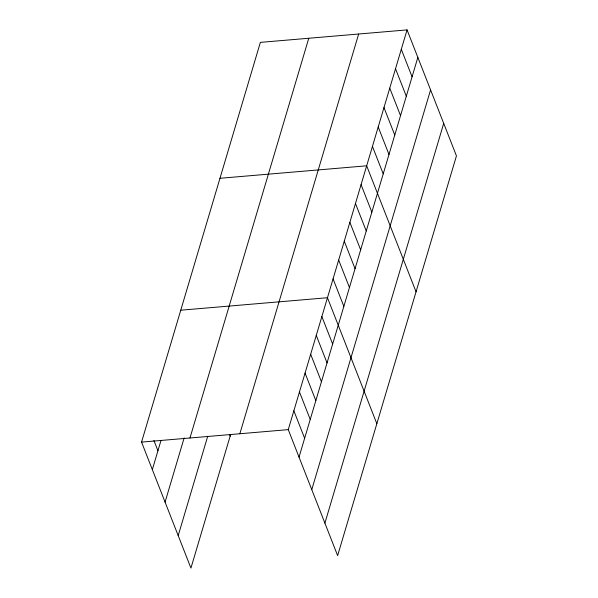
<?xml version="1.0" encoding="UTF-8"?>
<svg xmlns="http://www.w3.org/2000/svg" width="598" height="598" viewBox="0 0 598 598"><rect width="100%" height="100%" fill="white"/><g stroke="black" fill="none" stroke-linecap="round" stroke-linejoin="round"><path stroke-width="0.9" d="M230.649 434.477L190.934 568.1L141.554 442.109L260.369 42.376L407.066 29.9L456.446 155.891L337.631 555.624L288.258 429.633L407.066 29.9M152.333 469.609L160.989 440.487M165.07 502.111L184.162 437.871M189.97 437.99L308.777 38.257M178.197 535.599L207.723 436.234M239.85 433.752L358.658 34.019M299.037 457.134L417.845 57.401M311.775 489.635L430.582 89.902M324.893 523.123L443.709 123.39M219.967 178.286L366.671 165.81L416.051 291.802M180.76 310.198L327.465 297.722L376.845 423.713M141.554 442.109L288.258 429.633M401.295 49.313L412.074 76.813M395.525 68.733L406.304 96.233M389.754 88.145L400.533 115.646M383.983 107.565L394.762 135.066M378.213 126.978L388.992 154.478M372.442 146.39L383.221 173.891M361.072 184.655L371.851 212.155M355.474 203.499L366.245 231M349.867 222.344L360.646 249.844M344.269 241.188L355.048 268.689M338.67 260.033L349.449 287.533M333.071 278.877L343.843 306.378M321.866 316.566L332.645 344.067M316.267 335.411L327.039 362.911M310.661 354.255L321.44 381.756M305.062 373.1L315.841 400.6M299.463 391.944L310.235 419.445M293.857 410.789L304.636 438.289M229.468 434.477L230.14 436.189M153.895 440.449L157.932 450.765"/></g></svg>
